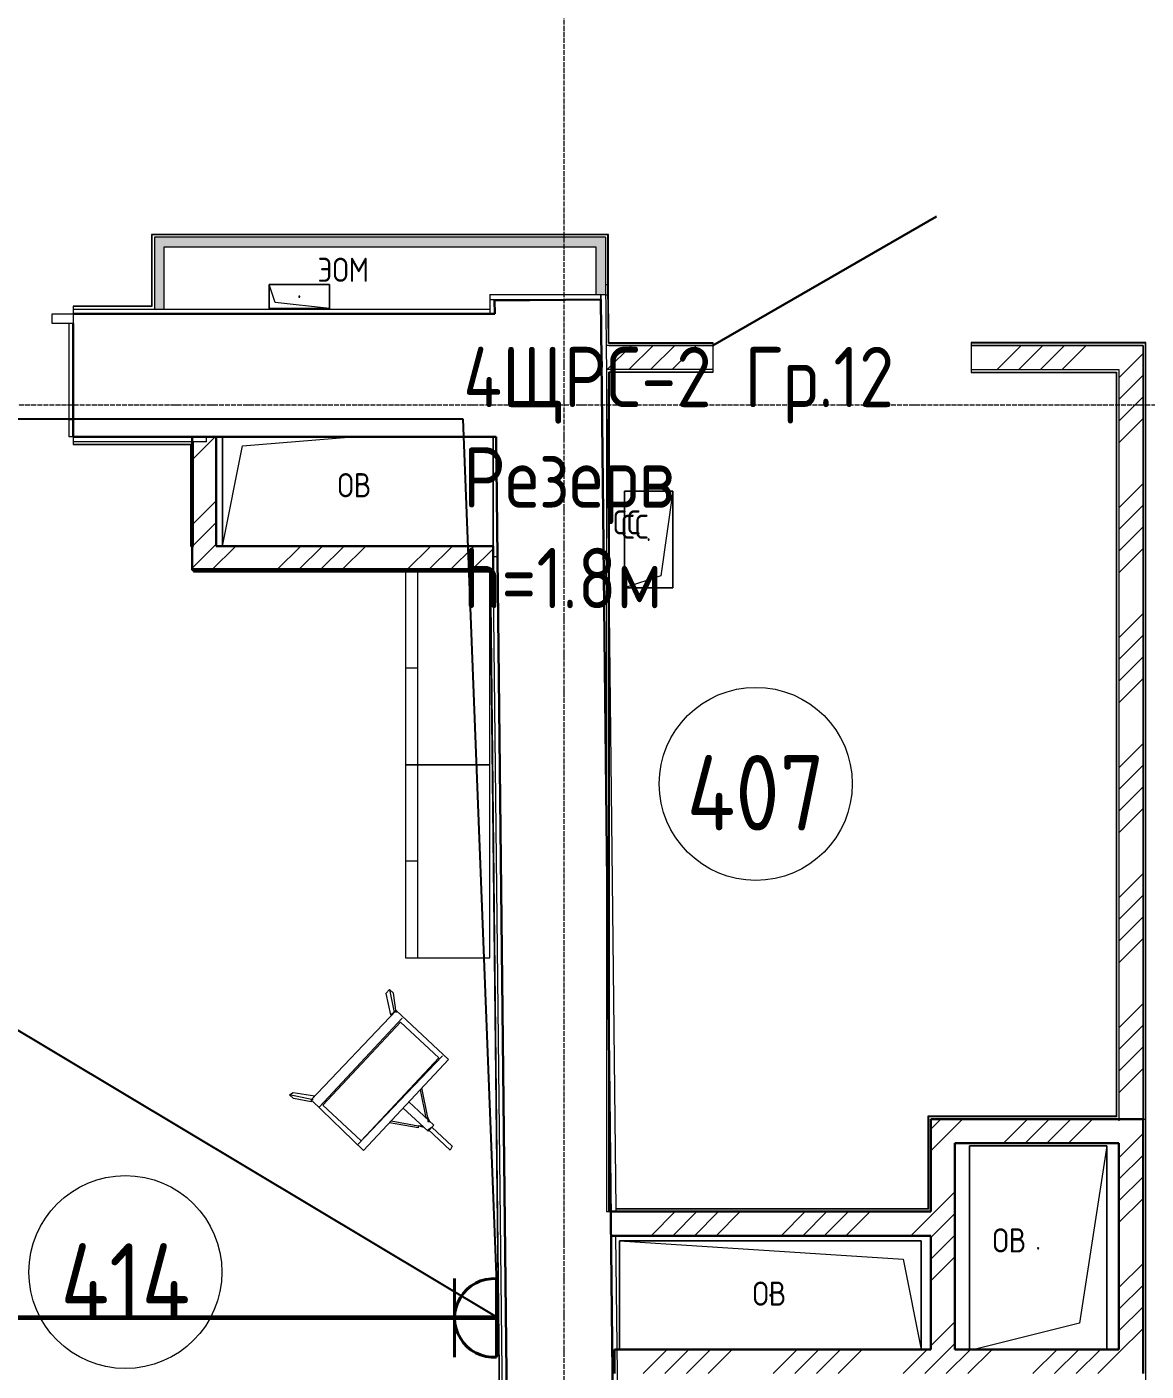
# Model space of a CAD drawing. Header units: millimetres. Extents: x -32 to 417638015, y -35 to 175284279.
# Drawn here: x 1335230 to 1339870, y 56144 to 61716 of the extents above; entities that cross this region are included whole.
import ezdxf
from ezdxf import colors
from ezdxf.entities.mleader import LeaderData, LeaderLine
from ezdxf.math import Vec2, Vec3

# ---------------------------------------------------------------- set-up
doc = ezdxf.new("R2010")
doc.units = ezdxf.units.MM
doc.linetypes.add('ADSK_Линия сетки', pattern=[25, 20, -2.5, 0, -2.5])
for name, color, linetype, lineweight in [('_ЭМ_гофра', 5, 'Continuous', 60), ('Аннотация', 7, 'Continuous', 18), ('Двери', 7, 'Continuous', 9), ('Обобщенные модели', 7, 'Continuous', 18), ('Оси', 253, 'Continuous', 9), ('Перекрытие', 7, 'Continuous', 18), ('Стены внутренние', 7, 'Continuous', 18), ('Стены несущие', 7, 'Continuous', 30), ('Стены отделка', 7, 'Continuous', 30), ('Стены штриховка', 7, 'Continuous', 9), ('ТХ', 5, 'Continuous', 0), ('ТХ_Задание ЭОМ_СС', 6, 'Continuous', 0), ('ШТРИХОВКА', 252, 'Continuous', 15), ('ЭМ', 5, 'Continuous', 40)]:
    doc.layers.add(name, color=color, linetype=linetype, lineweight=lineweight)
doc.layers.add('_ЭМ_Надписи', color=7, linetype='Continuous')
doc.layers.add('Линии', color=7, linetype='Continuous', lineweight=9, true_color=0x00a600)
doc.styles.add('GOST Common', font='GOST_Common.ttf', dxfattribs={"width": 0.9, "height": 350})
doc.styles.add('GOST Common_4', font='GOST_Common.ttf', dxfattribs={"width": 0.9, "height": 200})
doc.styles.add('ЭОМ', font='isocpeur.ttf', dxfattribs={"width": 0.85, "height": 250})
pattern_1 = [(45, (591.94, 243.9), (-269.4077, 269.4077), []), (45, (681.74, 243.9), (-269.4077, 269.4077), []), (45, (771.54, 243.9), (-269.4077, 269.4077), []), (45, (861.35, 243.9), (-269.4077, 269.4077), [])]

# ---------------------------------------------------------------- blocks, each defined once
blk = doc.blocks.new('_ЭМ_ТХ2_4 Этаж')
at = {"color": 8}
for points in [[(47541.3, 5962.8), (47525.7, 5946.1), (47544.9, 5857.9), (47568.6, 5874.9), (47568.9, 5866.9), (47558, 5947.3)], [(47216.2, 5505.3), (47568.6, 5874.9), (47785.7, 5672.5), (47433.6, 5294.8)], [(47265.5, 5482.8), (47586.4, 5827.1), (47745.1, 5679.2), (47424.1, 5334.9)], [(47700.1, 5415), (47708.1, 5415.3), (47699.5, 5431.2)], [(47676.4, 5398), (47684.8, 5390.3), (47660.3, 5397.5)], [(47717, 5391.4), (47800.6, 5313.5), (47793.1, 5297.1), (47701.2, 5382.8)]]:
    blk.add_lwpolyline(points, close=True, dxfattribs=at)
for points in [[(47541.3, 5962.8), (47560.8, 5866.6)], [(47249.6, 5474.1), (47593.9, 5843.5)], [(47408.6, 5318.2), (47760.9, 5687.8)], [(47224.3, 5505.5), (47126.6, 5526.3), (47142.5, 5535), (47231.8, 5522), (47216.2, 5505.3), (47216.5, 5497.2), (47143.3, 5510.8)], [(47143.3, 5510.8), (47126.6, 5526.3)], [(47668, 5546.3), (47691.4, 5430.9), (47699.5, 5431.2), (47675.3, 5554.2)], [(47621.3, 5496.2), (47724.8, 5399.7), (47701.5, 5374.7), (47598, 5471.2)], [(47548.2, 5417.7), (47660.3, 5397.5), (47660.6, 5389.4), (47540.9, 5410)]]:
    blk.add_lwpolyline(points, dxfattribs=at)
at = {"layer": 'ТХ', "color": 8}
for p, q in [((47657.1, 7694.2), (47657.1, 6894.2)), ((47657.1, 7294.2), (47607.1, 7294.2)), ((47657.1, 6894.2), (47657.1, 6094.2)), ((47657.1, 6494.2), (47607.1, 6494.2))]:
    blk.add_line(p, q, dxfattribs=at)
for points in [[(47957.1, 6894.2), (47957.1, 7694.2), (47607.1, 7694.2), (47607.1, 6894.2)], [(47957.1, 6094.2), (47957.1, 6894.2), (47607.1, 6894.2), (47607.1, 6094.2)]]:
    blk.add_lwpolyline(points, close=True, dxfattribs=at)
blk = doc.blocks.new('План 4 этажа')
at = {"layer": 'Стены внутренние'}
for points in [[(40698.07, 9279.246), (42528.023, 9279.246), (42528.023, 9319.246), (40658.07, 9319.246), (40658.07, 9279.246), (40674.867, 9279.246)], [(40698.07, 9022.14), (40698.07, 9279.246), (40658.07, 9279.246), (40658.07, 9022.14)], [(42505.849, 9081.815), (42528.023, 9082.032), (42528.023, 9279.246), (42488.023, 9279.246), (42488.023, 9081.815)]]:
    blk.add_hatch(color=8, dxfattribs=at).paths.add_polyline_path(points)
at = {"layer": 'Стены штриховка'}
h = blk.add_hatch(dxfattribs=at)
h.set_pattern_fill('ANSI34', color=8, scale=20)
h.set_pattern_definition(pattern_1)
h.paths.add_polyline_path([(42973.695, 8870.959), (42531.361, 8870.834), (42531.361, 8770.834), (42973.695, 8770.959)])
h.paths.add_polyline_path([(44756.939, 5663.902), (44756.939, 8870.959), (44043.695, 8870.959), (44043.695, 8770.959), (44656.939, 8770.959), (44656.939, 5663.902)])
at = {"layer": 'Стены штриховка', "lineweight": 9}
h = blk.add_hatch(dxfattribs=at)
h.set_pattern_fill('ANSI34', color=8, scale=20)
h.set_pattern_definition(pattern_1)
h.paths.add_polyline_path([(40814.439, 8039.103), (40914.439, 8039.103), (40914.439, 8492.14), (40814.439, 8492.14), (40814.439, 8117.051)])
h = blk.add_hatch(dxfattribs=at)
h.set_pattern_fill('ANSI34', color=8, scale=20)
h.set_pattern_definition(pattern_1)
h.paths.add_polyline_path([(40814.439, 7939.103), (42061.083, 7939.177), (42060.47, 7994.418), (42061.939, 7994.64), (42061.939, 8039.103), (40814.439, 8039.103), (40814.439, 7945.103)])
h = blk.add_hatch(dxfattribs=at)
h.set_pattern_fill('ANSI34', color=8, scale=20)
h.set_pattern_definition(pattern_1)
h.paths.add_polyline_path([(44656.939, 5563.902), (44656.939, 5663.902), (43876.939, 5663.902), (43876.939, 5563.902), (44606.939, 5563.902)])
h = blk.add_hatch(dxfattribs=at)
h.set_pattern_fill('ANSI34', color=8, scale=20)
h.set_pattern_definition(pattern_1)
h.paths.add_polyline_path([(44731.939, 4608.902), (44756.939, 4608.902), (44756.939, 5663.902), (44656.939, 5663.902), (44656.939, 4608.902)])
h = blk.add_hatch(dxfattribs=at)
h.set_pattern_fill('ANSI34', color=8, scale=20)
h.set_pattern_definition(pattern_1)
h.paths.add_polyline_path([(43976.939, 4708.902), (43976.939, 5563.902), (43876.939, 5563.902), (43876.939, 4708.902)])
h = blk.add_hatch(dxfattribs=at)
h.set_pattern_fill('ANSI34', color=8, scale=20)
h.set_pattern_definition(pattern_1)
h.paths.add_polyline_path([(43011.939, 5180.739), (43876.939, 5180.739), (43876.939, 5280.739), (42550.506, 5280.739), (42551.612, 5180.739), (42586.939, 5180.739)])
h = blk.add_hatch(dxfattribs=at)
h.set_pattern_fill('ANSI34', color=8, scale=20)
h.set_pattern_definition(pattern_1)
h.paths.add_polyline_path([(43836.939, 4608.902), (44656.939, 4608.902), (44656.939, 4708.902), (42565.122, 4708.902), (42565.122, 4608.902), (43282.642, 4608.902)])
at = {"layer": 'Двери', "color": 8, "lineweight": 30}
blk.add_line((42973.695, 8870.959), (43900.343, 9405.959), dxfattribs=at)
at = {"layer": 'Двери', "color": 8}
for p, q in [((40234.439, 9002.14), (40321.439, 9002.14)), ((40234.439, 8962.14), (40234.439, 9002.14)), ((40321.439, 9002.14), (40321.439, 8962.14)), ((40321.439, 8962.14), (40234.439, 8962.14))]:
    blk.add_line(p, q, dxfattribs=at)
at = {"layer": 'Линии', "color": 8}
for centre in [(43151.254, 7053.758), (40537.83, 5029.975)]:
    blk.add_circle(centre, 400, dxfattribs=at)
at = {"layer": 'Обобщенные модели', "color": 8}
for p, q in [((41134.156, 9123.544), (41384.156, 9123.544)), ((41134.156, 9023.544), (41134.156, 9123.544)), ((41159.156, 9048.544), (41134.156, 9123.544)), ((41134.156, 9123.544), (41134.156, 9023.544)), ((41384.156, 9123.544), (41134.156, 9123.544)), ((41384.156, 9123.544), (41384.156, 9023.544)), ((41384.156, 9023.544), (41384.156, 9123.544)), ((41384.156, 9023.544), (41159.156, 9048.544)), ((41384.156, 9023.544), (41134.156, 9023.544)), ((41134.156, 9023.544), (41384.156, 9023.544)), ((40940.3, 8039.103), (40940.3, 8492.14)), ((40940.3, 8492.14), (40940.3, 8039.103)), ((41023.633, 8455.568), (41479.302, 8492.14)), ((42061.939, 8492.14), (42061.939, 8039.103)), ((42061.939, 8039.103), (42061.939, 8492.14)), ((40940.34, 8039.103), (41023.633, 8455.568)), ((42606.939, 7866.642), (42606.939, 8266.642)), ((42606.939, 8266.642), (42806.939, 8266.642)), ((42806.939, 8266.642), (42606.939, 8266.642)), ((42606.939, 8266.642), (42606.939, 7866.642)), ((42806.939, 8266.642), (42756.939, 7916.642)), ((42806.939, 8266.642), (42806.939, 7866.642)), ((42806.939, 7866.642), (42806.939, 8266.642)), ((42756.939, 7916.642), (42606.939, 7866.642)), ((42806.939, 7866.642), (42606.939, 7866.642)), ((42606.939, 7866.642), (42806.939, 7866.642)), ((44036.939, 4708.902), (44036.939, 5553.902)), ((44036.939, 5553.902), (44606.939, 5553.902)), ((44606.939, 5553.902), (44036.939, 5553.902)), ((44036.939, 5553.902), (44036.939, 4708.902)), ((44606.939, 5553.902), (44492.939, 4817.902)), ((44606.939, 5553.902), (44606.939, 4708.902)), ((44606.939, 4708.902), (44606.939, 5553.902)), ((42586.939, 4708.902), (42586.939, 5158.902)), ((42586.939, 5158.902), (43836.939, 5158.902)), ((42586.939, 5158.902), (43761.939, 5083.902)), ((43836.939, 5158.902), (42586.939, 5158.902)), ((42586.939, 5158.902), (42586.939, 4708.902)), ((43836.939, 5158.902), (43836.939, 4708.902)), ((43836.939, 4708.902), (43836.939, 5158.902)), ((43761.939, 5083.902), (43836.939, 4708.902)), ((44492.939, 4817.902), (44056.939, 4708.902))]:
    blk.add_line(p, q, dxfattribs=at)
for centre, start, end in [((41259.156, 9073.544), 90, 270), ((41259.156, 9073.544), 150, 255), ((41259.156, 9073.544), 270, 90), ((41259.156, 9073.544), 30, 90), ((41259.156, 9073.544), 285, 0), ((41501.12, 8288.902), 0, 180), ((41501.12, 8288.902), 180, 0), ((41501.12, 8288.902), 60, 165), ((41501.12, 8288.902), 195, 270), ((41501.12, 8288.902), 300, 0), ((42706.939, 8066.642), 0, 180), ((42706.939, 8066.642), 120, 180), ((42706.939, 8066.642), 180, 0), ((42706.939, 8066.642), 240, 345), ((42706.939, 8066.642), 15, 90), ((44321.939, 5128.902), 0, 180), ((44321.939, 5128.902), 120, 180), ((44321.939, 5128.902), 180, 0), ((44321.939, 5128.902), 240, 345), ((44321.939, 5128.902), 15, 90), ((43211.939, 4933.902), 90, 270), ((43211.939, 4933.902), 105, 180), ((43211.939, 4933.902), 210, 270), ((43211.939, 4933.902), 270, 90), ((43211.939, 4933.902), 330, 75)]:
    blk.add_arc(centre, 2.5, start, end, dxfattribs=at)
at = {"layer": 'Оси', "color": 8, "linetype": 'ADSK_Линия сетки'}
for p, q in [((42356.505, -3353.101), (42356.505, 21427.463)), ((-10052.178, 8624.489), (56511.792, 8624.489))]:
    blk.add_line(p, q, dxfattribs=at)
at = {"layer": 'Перекрытие', "color": 8}
for p, q in [((40304.439, 8492.14), (40304.439, 8962.14)), ((40321.439, 8562.14), (40304.439, 8562.14)), ((40321.439, 8492.14), (40304.439, 8492.14))]:
    blk.add_line(p, q, dxfattribs=at)
at = {"layer": 'Стены несущие', "color": 8}
for p, q in [((42508.695, 9061.815), (42068.722, 9056.95)), ((42068.722, 9056.95), (42069.328, 9002.14)), ((42585.322, 2132.133), (42508.695, 9061.815)), ((40321.439, 9002.14), (42069.328, 9002.14)), ((40321.439, 8962.14), (40321.439, 8492.14)), ((42074.968, 8492.14), (40321.439, 8492.14)), ((40814.439, 8492.14), (40814.439, 7939.103)), ((40914.439, 8039.103), (40914.439, 8492.14)), ((42074.968, 8492.14), (42139.656, 2642.133)), ((40814.439, 8039.103), (40820.439, 8039.103)), ((42061.939, 8039.103), (40914.439, 8039.103)), ((42061.939, 7939.103), (42061.939, 8039.103)), ((40814.439, 7939.103), (42061.939, 7939.103)), ((44756.939, 5663.902), (43876.939, 5663.902)), ((43876.939, 5663.902), (43876.939, 5280.739)), ((44756.939, 4608.902), (44756.939, 5663.902)), ((43976.939, 5563.902), (44656.939, 5563.902)), ((43976.939, 4708.902), (43976.939, 5563.902)), ((44656.939, 5563.902), (44656.939, 4708.902)), ((43876.939, 5280.739), (42550.506, 5280.739)), ((42551.612, 5180.739), (43876.939, 5180.739)), ((43876.939, 5180.739), (43876.939, 4708.902)), ((43876.939, 4708.902), (42565.122, 4708.902)), ((42565.122, 4708.902), (42565.122, 4608.902)), ((44656.939, 4708.902), (43976.939, 4708.902))]:
    blk.add_line(p, q, dxfattribs=at)
at = {"layer": 'Стены отделка', "color": 8, "lineweight": 9}
for p, q in [((40646.07, 9329.246), (40646.07, 9034.14)), ((42538.023, 9331.246), (40648.07, 9331.246)), ((42528.023, 9319.246), (40658.07, 9319.246)), ((40658.07, 9319.246), (40658.07, 9022.14)), ((42528.023, 9319.246), (42528.023, 9081.815)), ((42540.023, 9080.264), (42540.023, 9329.246)), ((40698.07, 9279.246), (42488.023, 9279.246)), ((40698.07, 9022.14), (40698.07, 9279.246)), ((42488.023, 9279.246), (42488.023, 9081.815)), ((42540.022, 9122.848), (42528.023, 9122.715)), ((42528.023, 9122.715), (42570.374, 5292.739)), ((42542.675, 8882.959), (42540.022, 9122.848)), ((40321.439, 9034.14), (40321.439, 9002.14)), ((40646.07, 9034.14), (40321.439, 9034.14)), ((42048.695, 9081.815), (42048.695, 9002.14)), ((42048.695, 9081.815), (42528.023, 9081.815)), ((42048.695, 9061.815), (42508.695, 9061.815)), ((42068.695, 9002.14), (42068.695, 9061.815)), ((42508.474, 9081.811), (42528.473, 9082.032)), ((42508.474, 9081.811), (42508.695, 9061.815)), ((42508.695, 9061.815), (42508.695, 9081.815)), ((42528.493, 9080.264), (42540.023, 9080.264)), ((40658.07, 9022.14), (42048.695, 9022.14)), ((42542.675, 8882.959), (42973.695, 8882.959)), ((42542.675, 8870.959), (42973.695, 8870.959)), ((44768.939, 8882.959), (44043.695, 8882.959)), ((44756.939, 8870.959), (44043.695, 8870.959)), ((44756.939, 5656.663), (44756.939, 8870.959)), ((44768.939, 5656.663), (44768.939, 8882.959)), ((44768.939, 3668.902), (44768.939, 8880.959)), ((42973.695, 8770.959), (42542.675, 8770.959)), ((42544.256, 5280.739), (42544.256, 8758.959)), ((42973.695, 8758.959), (42544.256, 8758.959)), ((44043.695, 8770.959), (44656.939, 8770.959)), ((44043.695, 8758.959), (44644.939, 8758.959)), ((44644.939, 8758.959), (44644.939, 5675.902)), ((44656.939, 8770.959), (44656.939, 5663.902)), ((42532.256, 8745.959), (42532.256, 5280.739)), ((40321.439, 8492.14), (40321.439, 8460.14)), ((40874.439, 8472.14), (40321.439, 8472.14)), ((40820.439, 8039.103), (40820.439, 8472.14)), ((40874.439, 8472.14), (40874.439, 8492.14)), ((40321.439, 8460.14), (40808.439, 8460.14)), ((40808.439, 8460.14), (40808.439, 8039.103)), ((40808.439, 8039.103), (40814.439, 8039.103)), ((42080.469, 7994.64), (42060.47, 7994.418)), ((42060.47, 7994.418), (42119.931, 2637.107)), ((42139.93, 2637.329), (42080.469, 7994.64)), ((42061.018, 7945.103), (40820.439, 7945.103)), ((40820.439, 7945.103), (40820.439, 7933.103)), ((40820.439, 7933.103), (42049.15, 7933.103)), ((42049.15, 7933.103), (42107.742, 2654.133)), ((43864.939, 5673.902), (43864.939, 5292.739)), ((44644.939, 5675.902), (43866.939, 5675.902)), ((42532.256, 5280.739), (42544.256, 5280.739)), ((43864.939, 5292.739), (42570.374, 5292.739)), ((42585.136, 3957.783), (42571.613, 5180.739))]:
    blk.add_line(p, q, dxfattribs=at)
at = {"layer": 'Стены штриховка', "color": 8}
for p, q in [((40648.07, 9331.246), (40646.07, 9331.246)), ((40646.07, 9331.246), (40646.07, 9329.246)), ((42540.023, 9329.246), (40646.07, 9329.246)), ((40648.07, 9331.246), (40648.07, 9032.14)), ((42538.023, 9080.264), (42538.023, 9331.246)), ((42540.023, 9331.246), (42538.023, 9331.246)), ((42540.023, 9329.246), (42540.023, 9331.246)), ((42540.697, 8880.959), (42538.023, 9122.826)), ((40648.07, 9032.14), (40321.439, 9032.14)), ((40321.439, 9022.14), (40658.07, 9022.14)), ((42973.695, 8870.959), (42530.807, 8870.959)), ((42540.697, 8880.956), (42973.695, 8880.959)), ((42973.695, 8882.959), (42973.695, 8758.959)), ((44043.695, 8882.959), (44043.695, 8758.959)), ((44768.939, 8880.959), (44043.695, 8880.959)), ((44043.695, 8870.959), (44756.939, 8870.959)), ((44756.939, 8870.959), (44756.939, 5656.663)), ((44766.939, 5663.902), (44766.939, 8882.959)), ((42973.695, 8770.959), (42531.913, 8770.959)), ((42542.256, 5280.739), (42542.256, 8760.959)), ((42973.695, 8760.959), (42542.256, 8760.959)), ((44043.695, 8770.959), (44656.939, 8770.959)), ((44043.695, 8760.959), (44646.939, 8760.959)), ((44646.939, 8760.959), (44646.939, 5673.902)), ((44656.939, 8770.959), (44656.939, 5656.663)), ((40321.439, 8462.14), (40810.439, 8462.14)), ((40810.439, 8462.14), (40810.439, 8039.103)), ((40820.439, 7935.103), (42051.128, 7935.103)), ((42051.128, 7935.103), (42109.764, 2652.133)), ((43866.939, 5675.902), (43864.939, 5675.902)), ((43864.939, 5675.902), (43864.939, 5673.902)), ((44646.939, 5673.902), (43864.939, 5673.902)), ((43866.939, 5675.902), (43866.939, 5290.739)), ((44756.939, 5663.902), (44768.939, 5663.902)), ((42570.374, 5292.739), (42570.507, 5280.739)), ((43866.939, 5290.739), (42570.396, 5290.739))]:
    blk.add_line(p, q, dxfattribs=at)
at = {"layer": 'Аннотация', "color": 8, "lineweight": 9, "line_spacing_factor": 1.022766}
for s, insert, char_height, width, attachment_point, style in [('\\pxt3.6,7.2,10.8,14.4,18,21.6,25.2,28.8,32.4,36,39.6,43.2,46.8,50.4,54,57.6,61.2,64.8,68.4,72,75.6,79.2,82.8,86.4,90,93.6,97.2,100.8,104.4,108,111.6,115.2;{ЭОМ}', (41334.65, 9234.604), 100, 240.885, 1, 'GOST Common_4'), ('\\pxt3.6,7.2,10.8,14.4,18,21.6,25.2,28.8,32.4,36,39.6,43.2,46.8,50.4,54,57.6,61.2,64.8,68.4,72,75.6,79.2,82.8,86.4,90,93.6,97.2,100.8,104.4,108,111.6,115.2;{ОВ}', (41417.287, 8341.657), 100, 156.348, 1, 'GOST Common_4'), ('\\pxt3.6,7.2,10.8,14.4,18,21.6,25.2,28.8,32.4,36,39.6,43.2,46.8,50.4,54,57.6,61.2,64.8,68.4,72,75.6,79.2,82.8,86.4,90,93.6,97.2,100.8,104.4,108,111.6,115.2;{СС}', (42559.234, 8187.654), 100, 138.168, 1, 'GOST Common_4'), ('\\pxt3.6,7.2,10.8,14.4,18,21.6,25.2,28.8,32.4,36,39.6,43.2,46.8,50.4,54,57.6,61.2,64.8,68.4,72,75.6,79.2,82.8,86.4,90,93.6,97.2,100.8,104.4,108,111.6,115.2;{СС}', (42592.478, 8169.657), 100, 138.168, 1, 'GOST Common_4'), ('407', (43151.254, 7016.81), 312.5, 520.21112, 5, 'GOST Common'), ('\\pxt3.6,7.2,10.8,14.4,18,21.6,25.2,28.8,32.4,36,39.6,43.2,46.8,50.4,54,57.6,61.2,64.8,68.4,72,75.6,79.2,82.8,86.4,90,93.6,97.2,100.8,104.4,108,111.6,115.2;{ОВ}', (44132.644, 5211.28), 100, 156.348, 1, 'GOST Common_4'), ('414', (40537.83, 4993.027), 312.5, 520.21112, 5, 'GOST Common'), ('\\pxt3.6,7.2,10.8,14.4,18,21.6,25.2,28.8,32.4,36,39.6,43.2,46.8,50.4,54,57.6,61.2,64.8,68.4,72,75.6,79.2,82.8,86.4,90,93.6,97.2,100.8,104.4,108,111.6,115.2;{ОВ}', (43137.811, 4990.61), 100, 156.348, 1, 'GOST Common_4')]:
    blk.add_mtext(s, dxfattribs=dict(at, insert=insert, char_height=char_height, width=width, attachment_point=attachment_point, style=style))
blk = doc.blocks.new('1м розетка IP20')
at = {"layer": 'ЭМ', "color": 5}
for p, q in [((-10.5, 162.7), (-10.5, -162.7)), ((163.1, 162.7), (163.1, -162.7)), ((-10.5, 0), (315.5, 0))]:
    blk.add_line(p, q, dxfattribs=at)
blk.add_arc((0, 0), 163.1, 266.3196, 93.6804, dxfattribs=at)

msp = doc.modelspace()

# ---------------------------------------------------------------- linework, layer by layer
at = {"layer": '_ЭМ_гофра', "linetype": 'ByBlock'}
msp.add_lwpolyline([(1337183.8, 56364.3), (1334788.6, 56364.3)], dxfattribs=at)

# ---------------------------------------------------------------- block references
at = {"layer": 'ТХ_Задание ЭОМ_СС', "lineweight": 50}
msp.add_blockref('_ЭМ_ТХ2_4 Этаж', (1289191.8, 51763.2), dxfattribs=at)
at = {"layer": 'ШТРИХОВКА'}
msp.add_blockref('План 4 этажа', (1295100.3, 51524.3), dxfattribs=at)
at = {"layer": 'ЭМ', "rotation": 180}
msp.add_blockref('1м розетка IP20', (1337166.2, 56364.3), dxfattribs=at)

# ---------------------------------------------------------------- leaders
at = {"layer": '_ЭМ_Надписи', "color": 7, "ltscale": 5}
ml = msp.add_multileader_mtext('Standard', dxfattribs=at)
ml.set_content('{\\fGOST Common|b0|i0|c204|p34;\\W0.9;\\C256;4ЩРС-2\\fISOCPEUR|b0|i0|c204|p34;\\W0.85; Гр.12 Резерв\\P\\fGOST Common|b0|i0|c0|p34;\\W0.9;h=\\fGOST Common|b0|i0|c204|p34;1\\fGOST Common|b0|i0|c0|p34;.\\fGOST Common|b0|i0|c204|p34;8м}', color=1, style='ЭОМ')
ml.set_leader_properties()
ml.build(insert=Vec2(0, 0))
ml.multileader.update_dxf_attribs({"text_left_attachment_type": 6, "text_right_attachment_type": 6, "dogleg_length": 0, "arrow_head_size": 200})
ctx = ml.context
ctx.base_point, ctx.char_height, ctx.arrow_head_size, ctx.landing_gap_size, ctx.plane_origin = Vec3(1337038.3, 60089.5), 250, 200, 0, Vec3(1321938, 79604.5)
ctx.left_attachment, ctx.right_attachment = 6, 6
notes = []
notes.append((ctx, [(0, (1, 1, 0), (1337038.3, 60089.5), (1, 0), 0, [(2, [(1334314.2, 58082.1), (1337183.8, 56364.3), (1337183.8, 56364.3)], 0, [])])]))
ctx.mtext.insert, ctx.mtext.width, ctx.mtext.defined_height, ctx.mtext.flow_direction = Vec3(1337038.3, 60389.5), 2273.288, 545.6, 5
for ctx, leaders in notes:
    for number, flags, end, landing, length, lines in leaders:
        leader = LeaderData()
        leader.index, (leader.has_last_leader_line, leader.has_dogleg_vector, leader.attachment_direction) = number, flags
        leader.last_leader_point, leader.dogleg_vector, leader.dogleg_length = Vec3(end), Vec3(landing), length
        for number, points, colour, breaks in lines:
            line = LeaderLine()
            line.index, line.vertices, line.color, line.breaks = number, Vec3.list(points), colors.encode_raw_color(colour), breaks
            leader.lines.append(line)
        ctx.leaders.append(leader)

doc.saveas('drawing.dxf')
